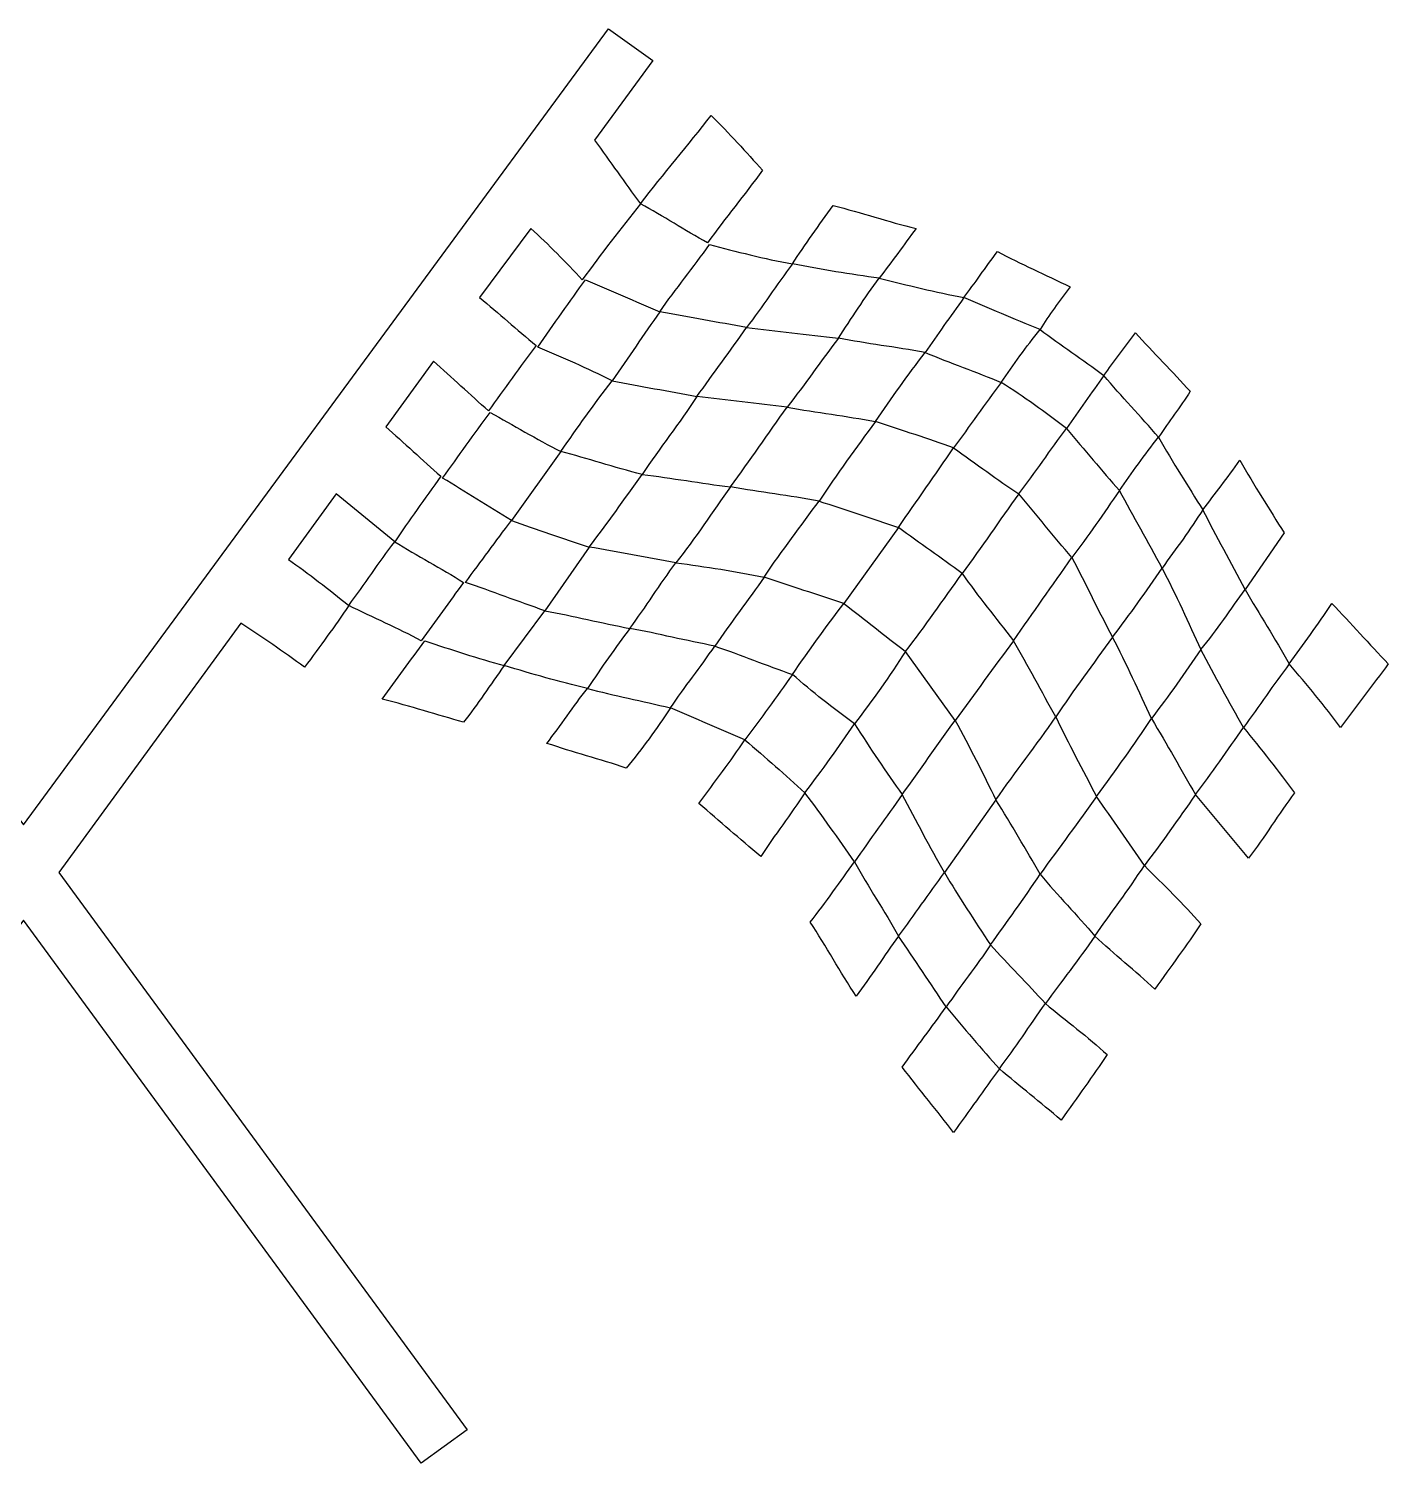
# Model space of a CAD drawing. Header units: centimetres. Extents: x -19.9 to 19.9, y -10.5 to 10.5.
# Drawn here: x 0 to 19.85, y -10.47 to 10.47 of the extents above; entities that cross this region are included whole.
import ezdxf

# ---------------------------------------------------------------- set-up
doc = ezdxf.new("R2010")
doc.units = ezdxf.units.CM
doc.header["$MEASUREMENT"] = 0
doc.layers.add('Layer 1', color=7, linetype='Continuous')

msp = doc.modelspace()

# ---------------------------------------------------------------- linework, layer by layer
at = {"layer": 'Layer 1'}
for points, knots in [([(10.71357, 8.40352), (10.48174, 8.66159), (10.22332, 8.94557), (9.96559, 9.20365), (9.96559, 9.20365), (9.62944, 8.76489), (9.26807, 8.35172), (8.93263, 7.91296), (8.93263, 7.91296), (8.70009, 8.2225), (8.49347, 8.5324), (8.26099, 8.84231), (8.26099, 8.84231), (8.26099, 8.84231), (9.11329, 10.00415), (9.11329, 10.00415), (9.11329, 10.00415), (9.11329, 10.00415), (8.46835, 10.46878), (8.46835, 10.46878), (8.46835, 10.46878), (8.46835, 10.46878), (-0.07703, -1.14889), (-0.07703, -1.14889), (-0.07703, -1.14889), (-0.07703, -1.14889), (-8.46829, 10.31366), (-8.46829, 10.31366), (-8.46829, 10.31366), (-8.46829, 10.31366), (-9.13919, 9.82344), (-9.13919, 9.82344), (-9.13919, 9.82344), (-9.13919, 9.82344), (-8.2876, 8.6616), (-8.2876, 8.6616), (-8.2876, 8.6616), (-8.5194, 8.35172), (-8.72601, 8.06772), (-8.9585, 7.75784), (-8.9585, 7.75784), (-9.29397, 8.17104), (-9.65531, 8.60977), (-9.99077, 9.02297), (-9.99077, 9.02297), (-10.24919, 8.76492), (-10.50761, 8.50648), (-10.74012, 8.2225), (-10.74012, 8.2225), (-10.4817, 7.88703), (-10.19807, 7.52569), (-9.93894, 7.1643), (-9.93894, 7.1643), (-9.60419, 7.37054), (-9.26804, 7.55125), (-8.9585, 7.75784), (-8.9585, 7.75784), (-8.67415, 7.37057), (-8.39055, 7.0092), (-8.10689, 6.64783), (-8.10689, 6.64783), (-7.84778, 6.9059), (-7.61596, 7.13842), (-7.35754, 7.39647), (-7.35754, 7.39647), (-7.35754, 7.39647), (-6.6089, 6.38976), (-6.6089, 6.38976), (-6.6089, 6.38976), (-6.89253, 6.15724), (-7.15164, 5.9251), (-7.40937, 5.69258), (-7.40937, 5.69258), (-7.20276, 5.35711), (-6.97098, 5.04723), (-6.73847, 4.73733), (-6.73847, 4.73733), (-6.45415, 4.96985), (-6.19642, 5.20202), (-5.93731, 5.43451), (-5.93731, 5.43451), (-5.93731, 5.43451), (-5.21457, 4.47926), (-5.21457, 4.47926), (-5.21457, 4.47926), (-5.49892, 4.24674), (-5.78324, 4.01457), (-6.04097, 3.75618), (-6.04097, 3.75618), (-5.80845, 3.44664), (-5.57594, 3.11083), (-5.34416, 2.8013), (-5.34416, 2.8013), (-5.70553, 2.62027), (-6.04097, 2.414), (-6.37715, 2.23297), (-6.37715, 2.23297), (-6.16985, 1.94934), (-5.96395, 1.66502), (-5.75665, 1.38138), (-5.75665, 1.38138), (-5.4219, 1.53616), (-5.06053, 1.71682), (-4.69916, 1.89753), (-4.69916, 1.89753), (-4.49186, 1.58762), (-4.25934, 1.27809), (-4.05347, 0.99408), (-4.05347, 0.99408), (-3.74393, 1.20032), (-3.43366, 1.40694), (-3.12346, 1.63945), (-3.12346, 1.63945), (-3.12346, 1.63945), (-0.59386, -1.84572), (-0.59386, -1.84572), (-0.59386, -1.84572), (-0.59386, -1.84572), (-6.42825, -9.79753), (-6.42825, -9.79753), (-6.42825, -9.79753), (-6.42825, -9.79753), (-5.75663, -10.28809), (-5.75663, -10.28809), (-5.75663, -10.28809), (-5.75663, -10.28809), (-0.077, -2.54289), (-0.077, -2.54289), (-0.077, -2.54289), (-0.077, -2.54289), (5.73148, -10.4688), (5.73148, -10.4688), (5.73148, -10.4688), (5.73148, -10.4688), (6.40238, -9.97821), (6.40238, -9.97821), (6.40238, -9.97821), (6.40238, -9.97821), (0.43841, -1.84571), (0.43841, -1.84571), (0.43841, -1.84571), (0.43841, -1.84571), (3.09824, 1.79422), (3.09824, 1.79422), (3.09824, 1.79422), (3.40778, 1.58761), (3.71731, 1.38136), (4.02759, 1.14885), (4.02759, 1.14885), (4.25942, 1.45873), (4.46669, 1.74273), (4.67256, 2.0523), (4.67256, 2.0523), (5.03393, 1.87159), (5.3953, 1.71681), (5.73145, 1.53615), (5.73145, 1.53615), (5.93732, 1.8201), (6.14465, 2.1041), (6.35052, 2.38808), (6.35052, 2.38808), (6.01577, 2.59467), (5.67962, 2.77535), (5.34418, 2.98194), (5.34418, 2.98194), (5.55079, 3.29148), (5.78328, 3.60138), (6.01577, 3.93719), (6.01577, 3.93719), (5.75666, 4.16934), (5.473, 4.42741), (5.21464, 4.65993), (5.21464, 4.65993), (5.21464, 4.65993), (5.91216, 5.61518), (5.91216, 5.61518), (5.91216, 5.61518), (6.16986, 5.38266), (6.45419, 5.12459), (6.71192, 4.8921), (6.71192, 4.8921), (6.94441, 5.20198), (7.17695, 5.53779), (7.40944, 5.84735), (7.40944, 5.84735), (7.12512, 6.07987), (6.86741, 6.31236), (6.58304, 6.54453), (6.58304, 6.54453), (6.58304, 6.54453), (7.33239, 7.55124), (7.33239, 7.55124), (7.33239, 7.55124), (7.59009, 7.31907), (7.8478, 7.06102), (8.08037, 6.8026), (8.08037, 6.8026), (8.36469, 7.18987), (8.64901, 7.55124), (8.93267, 7.91295), (8.93267, 7.91295), (9.26811, 7.73227), (9.57764, 7.52568), (9.9138, 7.345), (9.9138, 7.345), (10.1715, 7.70637), (10.45582, 8.04181), (10.71357, 8.40352)], [0, 0, 0, 0, 0.01886792, 0.01886792, 0.01886792, 0.01886792, 0.03773585, 0.03773585, 0.03773585, 0.03773585, 0.05660377, 0.05660377, 0.05660377, 0.05660377, 0.0754717, 0.0754717, 0.0754717, 0.0754717, 0.09433962, 0.09433962, 0.09433962, 0.09433962, 0.11320755, 0.11320755, 0.11320755, 0.11320755, 0.13207547, 0.13207547, 0.13207547, 0.13207547, 0.1509434, 0.1509434, 0.1509434, 0.1509434, 0.16981132, 0.16981132, 0.16981132, 0.16981132, 0.18867925, 0.18867925, 0.18867925, 0.18867925, 0.20754717, 0.20754717, 0.20754717, 0.20754717, 0.22641509, 0.22641509, 0.22641509, 0.22641509, 0.24528302, 0.24528302, 0.24528302, 0.24528302, 0.26415094, 0.26415094, 0.26415094, 0.26415094, 0.28301887, 0.28301887, 0.28301887, 0.28301887, 0.30188679, 0.30188679, 0.30188679, 0.30188679, 0.32075472, 0.32075472, 0.32075472, 0.32075472, 0.33962264, 0.33962264, 0.33962264, 0.33962264, 0.35849057, 0.35849057, 0.35849057, 0.35849057, 0.37735849, 0.37735849, 0.37735849, 0.37735849, 0.39622642, 0.39622642, 0.39622642, 0.39622642, 0.41509434, 0.41509434, 0.41509434, 0.41509434, 0.43396226, 0.43396226, 0.43396226, 0.43396226, 0.45283019, 0.45283019, 0.45283019, 0.45283019, 0.47169811, 0.47169811, 0.47169811, 0.47169811, 0.49056604, 0.49056604, 0.49056604, 0.49056604, 0.50943396, 0.50943396, 0.50943396, 0.50943396, 0.52830189, 0.52830189, 0.52830189, 0.52830189, 0.54716981, 0.54716981, 0.54716981, 0.54716981, 0.56603774, 0.56603774, 0.56603774, 0.56603774, 0.58490566, 0.58490566, 0.58490566, 0.58490566, 0.60377358, 0.60377358, 0.60377358, 0.60377358, 0.62264151, 0.62264151, 0.62264151, 0.62264151, 0.64150943, 0.64150943, 0.64150943, 0.64150943, 0.66037736, 0.66037736, 0.66037736, 0.66037736, 0.67924528, 0.67924528, 0.67924528, 0.67924528, 0.69811321, 0.69811321, 0.69811321, 0.69811321, 0.71698113, 0.71698113, 0.71698113, 0.71698113, 0.73584906, 0.73584906, 0.73584906, 0.73584906, 0.75471698, 0.75471698, 0.75471698, 0.75471698, 0.77358491, 0.77358491, 0.77358491, 0.77358491, 0.79245283, 0.79245283, 0.79245283, 0.79245283, 0.81132075, 0.81132075, 0.81132075, 0.81132075, 0.83018868, 0.83018868, 0.83018868, 0.83018868, 0.8490566, 0.8490566, 0.8490566, 0.8490566, 0.86792453, 0.86792453, 0.86792453, 0.86792453, 0.88679245, 0.88679245, 0.88679245, 0.88679245, 0.90566038, 0.90566038, 0.90566038, 0.90566038, 0.9245283, 0.9245283, 0.9245283, 0.9245283, 0.94339623, 0.94339623, 0.94339623, 0.94339623, 0.96226415, 0.96226415, 0.96226415, 0.96226415, 1, 1, 1, 1]), ([(12.75362, -4.68584), (13.01207, -5.02131), (13.26977, -5.33121), (13.50226, -5.64109), (13.50226, -5.64109), (13.73475, -5.33121), (13.94067, -5.0213), (14.17316, -4.71142), (14.17316, -4.71142), (14.4827, -4.96984), (14.76702, -5.20198), (15.07658, -5.46006), (15.07658, -5.46006), (15.30907, -5.12459), (15.54161, -4.81471), (15.74822, -4.50481), (15.74822, -4.50481), (15.46456, -4.24674), (15.15431, -4.01459), (14.84477, -3.75617), (14.84477, -3.75617), (15.0766, -3.44663), (15.33502, -3.1108), (15.56751, -2.77536), (15.56751, -2.77536), (15.85117, -3.03343), (16.16137, -3.29151), (16.44503, -3.5499), (16.44503, -3.5499), (16.67752, -3.21412), (16.91001, -2.90421), (17.11662, -2.59465), (17.11662, -2.59465), (16.85823, -2.3107), (16.57385, -2.0267), (16.29027, -1.74272), (16.29027, -1.74272), (16.54872, -1.40694), (16.7812, -1.07147), (17.03891, -0.70976), (17.03891, -0.70976), (17.29736, -1.01964), (17.55572, -1.32955), (17.81348, -1.63943), (17.81348, -1.63943), (18.04597, -1.32955), (18.25258, -0.99408), (18.48438, -0.68418), (18.48438, -0.68418), (18.25255, -0.37427), (17.99413, -0.03883), (17.7364, 0.27107), (17.7364, 0.27107), (17.96889, 0.58098), (18.17476, 0.89086), (18.4073, 1.20039), (18.4073, 1.20039), (18.665, 0.89085), (18.92411, 0.58097), (19.15594, 0.27107), (19.15594, 0.27107), (19.38843, 0.58098), (19.62026, 0.89086), (19.85275, 1.20039), (19.85275, 1.20039), (19.56914, 1.48437), (19.31072, 1.79427), (19.02706, 2.07825), (19.02706, 2.07825), (18.8205, 1.76834), (18.61391, 1.48439), (18.4073, 1.20039), (18.4073, 1.20039), (18.20069, 1.5621), (17.96889, 1.92347), (17.76161, 2.28484), (17.76161, 2.28484), (17.76161, 2.28484), (18.33025, 3.11087), (18.33025, 3.11087), (18.33025, 3.11087), (18.12298, 3.44668), (17.89043, 3.80805), (17.68456, 4.16939), (17.68456, 4.16939), (17.5039, 3.91134), (17.32319, 3.67883), (17.14253, 3.44668), (17.14253, 3.44668), (16.93592, 3.78212), (16.70343, 4.14349), (16.49684, 4.5052), (16.49684, 4.5052), (16.65228, 4.73735), (16.80638, 4.94396), (16.96182, 5.17647), (16.96182, 5.17647), (16.70343, 5.4601), (16.41979, 5.74442), (16.16135, 6.0284), (16.16135, 6.0284), (16.00657, 5.82181), (15.85113, 5.61523), (15.69703, 5.40861), (15.69703, 5.40861), (15.38681, 5.64113), (15.07656, 5.84737), (14.76702, 6.07988), (14.76702, 6.07988), (14.8959, 6.28647), (15.05134, 6.49308), (15.20612, 6.69932), (15.20612, 6.69932), (14.84475, 6.88035), (14.4827, 7.03513), (14.14795, 7.21581), (14.14795, 7.21581), (13.96729, 6.98329), (13.8118, 6.75115), (13.65702, 6.54454), (13.65702, 6.54454), (13.24382, 6.62193), (12.83133, 6.72522), (12.41813, 6.82852), (12.41813, 6.82852), (12.59884, 7.06104), (12.7795, 7.31908), (12.96021, 7.55126), (12.96021, 7.55126), (12.54701, 7.65455), (12.15974, 7.78378), (11.74654, 7.88704), (11.74654, 7.88704), (11.53993, 7.60306), (11.33405, 7.31909), (11.15268, 7.03511), (11.15268, 7.03511), (10.74019, 7.1125), (10.32699, 7.21579), (9.93901, 7.31909), (9.93901, 7.31909), (9.70718, 6.98331), (9.44882, 6.67374), (9.21627, 6.33794), (9.21627, 6.33794), (8.8549, 6.49307), (8.49353, 6.64782), (8.13219, 6.8026), (8.13219, 6.8026), (7.89965, 6.49306), (7.66716, 6.15725), (7.43533, 5.82179), (7.43533, 5.82179), (7.7967, 5.66666), (8.15807, 5.51191), (8.51946, 5.3312), (8.51946, 5.3312), (8.26101, 4.99539), (8.00331, 4.63402), (7.77082, 4.29858), (7.77082, 4.29858), (7.40945, 4.47926), (7.0733, 4.68585), (6.73852, 4.86653), (6.73852, 4.86653), (6.50603, 4.55665), (6.27349, 4.22118), (6.041, 3.91128), (6.041, 3.91128), (6.37715, 3.70467), (6.7119, 3.49808), (7.04808, 3.29149), (7.04808, 3.29149), (6.81559, 2.98195), (6.60898, 2.69798), (6.37718, 2.38807), (6.37718, 2.38807), (6.76376, 2.25885), (7.15175, 2.10409), (7.5383, 1.97487), (7.5383, 1.97487), (7.5383, 1.97487), (6.94444, 1.17477), (6.94444, 1.17477), (6.94444, 1.17477), (6.55791, 1.27806), (6.16993, 1.40692), (5.78332, 1.53614), (5.78332, 1.53614), (5.57605, 1.25216), (5.37012, 0.96816), (5.16351, 0.68421), (5.16351, 0.68421), (5.57605, 0.58092), (5.96398, 0.45169), (6.35056, 0.3484), (6.35056, 0.3484), (6.55789, 0.60682), (6.73855, 0.8908), (6.94442, 1.17477), (6.94442, 1.17477), (7.35762, 1.04555), (7.74489, 0.94225), (8.15809, 0.83899), (8.15809, 0.83899), (7.95148, 0.58092), (7.77082, 0.29694), (7.56423, 0.03886), (7.56423, 0.03886), (7.9515, -0.09036), (8.33874, -0.19366), (8.72607, -0.32285), (8.72607, -0.32285), (8.95856, -0.0389), (9.16443, 0.2451), (9.37176, 0.55498), (9.37176, 0.55498), (9.73313, 0.4002), (10.0945, 0.2451), (10.45584, 0.09032), (10.45584, 0.09032), (10.24928, -0.21956), (10.01674, -0.5291), (9.78499, -0.839), (9.78499, -0.839), (10.09453, -1.09707), (10.37885, -1.35549), (10.68841, -1.61354), (10.68841, -1.61354), (10.89428, -1.30366), (11.12677, -0.99412), (11.3341, -0.68422), (11.3341, -0.68422), (11.5918, -1.01969), (11.82429, -1.35547), (12.05678, -1.69093), (12.05678, -1.69093), (11.84951, -1.97491), (11.64363, -2.28481), (11.41109, -2.56879), (11.41109, -2.56879), (11.64363, -2.93016), (11.8495, -3.29153), (12.08199, -3.65292), (12.08199, -3.65292), (12.28932, -3.36894), (12.49519, -3.05938), (12.7018, -2.7754), (12.7018, -2.7754), (12.93429, -3.11087), (13.16612, -3.47223), (13.39861, -3.80802), (13.39861, -3.80802), (13.19269, -4.09198), (12.9602, -4.40189), (12.75362, -4.68584)], [0, 0, 0, 0, 0.01538462, 0.01538462, 0.01538462, 0.01538462, 0.03076923, 0.03076923, 0.03076923, 0.03076923, 0.04615385, 0.04615385, 0.04615385, 0.04615385, 0.06153846, 0.06153846, 0.06153846, 0.06153846, 0.07692308, 0.07692308, 0.07692308, 0.07692308, 0.09230769, 0.09230769, 0.09230769, 0.09230769, 0.10769231, 0.10769231, 0.10769231, 0.10769231, 0.12307692, 0.12307692, 0.12307692, 0.12307692, 0.13846154, 0.13846154, 0.13846154, 0.13846154, 0.15384615, 0.15384615, 0.15384615, 0.15384615, 0.16923077, 0.16923077, 0.16923077, 0.16923077, 0.18461538, 0.18461538, 0.18461538, 0.18461538, 0.2, 0.2, 0.2, 0.2, 0.21538462, 0.21538462, 0.21538462, 0.21538462, 0.23076923, 0.23076923, 0.23076923, 0.23076923, 0.24615385, 0.24615385, 0.24615385, 0.24615385, 0.26153846, 0.26153846, 0.26153846, 0.26153846, 0.27692308, 0.27692308, 0.27692308, 0.27692308, 0.29230769, 0.29230769, 0.29230769, 0.29230769, 0.30769231, 0.30769231, 0.30769231, 0.30769231, 0.32307692, 0.32307692, 0.32307692, 0.32307692, 0.33846154, 0.33846154, 0.33846154, 0.33846154, 0.35384615, 0.35384615, 0.35384615, 0.35384615, 0.36923077, 0.36923077, 0.36923077, 0.36923077, 0.38461538, 0.38461538, 0.38461538, 0.38461538, 0.4, 0.4, 0.4, 0.4, 0.41538462, 0.41538462, 0.41538462, 0.41538462, 0.43076923, 0.43076923, 0.43076923, 0.43076923, 0.44615385, 0.44615385, 0.44615385, 0.44615385, 0.46153846, 0.46153846, 0.46153846, 0.46153846, 0.47692308, 0.47692308, 0.47692308, 0.47692308, 0.49230769, 0.49230769, 0.49230769, 0.49230769, 0.50769231, 0.50769231, 0.50769231, 0.50769231, 0.52307692, 0.52307692, 0.52307692, 0.52307692, 0.53846154, 0.53846154, 0.53846154, 0.53846154, 0.55384615, 0.55384615, 0.55384615, 0.55384615, 0.56923077, 0.56923077, 0.56923077, 0.56923077, 0.58461538, 0.58461538, 0.58461538, 0.58461538, 0.6, 0.6, 0.6, 0.6, 0.61538462, 0.61538462, 0.61538462, 0.61538462, 0.63076923, 0.63076923, 0.63076923, 0.63076923, 0.64615385, 0.64615385, 0.64615385, 0.64615385, 0.66153846, 0.66153846, 0.66153846, 0.66153846, 0.67692308, 0.67692308, 0.67692308, 0.67692308, 0.69230769, 0.69230769, 0.69230769, 0.69230769, 0.70769231, 0.70769231, 0.70769231, 0.70769231, 0.72307692, 0.72307692, 0.72307692, 0.72307692, 0.73846154, 0.73846154, 0.73846154, 0.73846154, 0.75384615, 0.75384615, 0.75384615, 0.75384615, 0.76923077, 0.76923077, 0.76923077, 0.76923077, 0.78461538, 0.78461538, 0.78461538, 0.78461538, 0.8, 0.8, 0.8, 0.8, 0.81538462, 0.81538462, 0.81538462, 0.81538462, 0.83076923, 0.83076923, 0.83076923, 0.83076923, 0.84615385, 0.84615385, 0.84615385, 0.84615385, 0.86153846, 0.86153846, 0.86153846, 0.86153846, 0.87692308, 0.87692308, 0.87692308, 0.87692308, 0.89230769, 0.89230769, 0.89230769, 0.89230769, 0.90769231, 0.90769231, 0.90769231, 0.90769231, 0.92307692, 0.92307692, 0.92307692, 0.92307692, 0.93846154, 0.93846154, 0.93846154, 0.93846154, 0.95384615, 0.95384615, 0.95384615, 0.95384615, 0.96923077, 0.96923077, 0.96923077, 0.96923077, 1, 1, 1, 1]), ([(12.41813, 6.82851), (12.21086, 6.54453), (12.00498, 6.23463), (11.82427, 5.95065), (11.82427, 5.95065), (11.35929, 6.00248), (10.92085, 6.05394), (10.48177, 6.10578), (10.48177, 6.10578), (10.7136, 6.41532), (10.92087, 6.72522), (11.15267, 7.0351), (11.15267, 7.0351), (11.56582, 6.95771), (12.00498, 6.88034), (12.41813, 6.82851)], [0, 0, 0, 0, 0.2, 0.2, 0.2, 0.2, 0.4, 0.4, 0.4, 0.4, 0.6, 0.6, 0.6, 0.6, 1, 1, 1, 1]), ([(14.76702, 6.07987), (14.56115, 5.8218), (14.37975, 5.56338), (14.19904, 5.3053), (14.19904, 5.3053), (13.83767, 5.46008), (13.4504, 5.58928), (13.08903, 5.7444), (13.08903, 5.7444), (12.83133, 5.40859), (12.59884, 5.07313), (12.36635, 4.73732), (12.36635, 4.73732), (11.92719, 4.81471), (11.51471, 4.86654), (11.07489, 4.94393), (11.07489, 4.94393), (11.33405, 5.2794), (11.56582, 5.6152), (11.82424, 5.95064), (11.82424, 5.95064), (12.23744, 5.87325), (12.65064, 5.82179), (13.08903, 5.7444), (13.08903, 5.7444), (13.26974, 6.00247), (13.4504, 6.26055), (13.65701, 6.54453), (13.65701, 6.54453), (14.01838, 6.38975), (14.37977, 6.23463), (14.76702, 6.07987)], [0, 0, 0, 0, 0.11111111, 0.11111111, 0.11111111, 0.11111111, 0.22222222, 0.22222222, 0.22222222, 0.22222222, 0.33333333, 0.33333333, 0.33333333, 0.33333333, 0.44444444, 0.44444444, 0.44444444, 0.44444444, 0.55555556, 0.55555556, 0.55555556, 0.55555556, 0.66666667, 0.66666667, 0.66666667, 0.66666667, 0.77777778, 0.77777778, 0.77777778, 0.77777778, 1, 1, 1, 1]), ([(10.48175, 6.10578), (10.24926, 5.76997), (9.99082, 5.43451), (9.75833, 5.0987), (9.75833, 5.0987), (9.75833, 5.0987), (9.75833, 5.0987), (9.75833, 5.0987), (9.75833, 5.0987), (9.34579, 5.17643), (8.93264, 5.25383), (8.51944, 5.33122), (8.51944, 5.33122), (8.75193, 5.66669), (8.98376, 6.00249), (9.21625, 6.33793), (9.21625, 6.33793), (9.65535, 6.26056), (10.06855, 6.18317), (10.48175, 6.10578)], [0, 0, 0, 0, 0.16666667, 0.16666667, 0.16666667, 0.16666667, 0.33333333, 0.33333333, 0.33333333, 0.33333333, 0.5, 0.5, 0.5, 0.5, 0.66666667, 0.66666667, 0.66666667, 0.66666667, 1, 1, 1, 1]), ([(16.49684, 4.50518), (16.29023, 4.24676), (16.10952, 3.98869), (15.92886, 3.73064), (15.92886, 3.73064), (15.67041, 4.01462), (15.41271, 4.32418), (15.15429, 4.63406), (15.15429, 4.63406), (14.92251, 4.32418), (14.68997, 3.98871), (14.45748, 3.67881), (14.45748, 3.67881), (14.14794, 3.8854), (13.83767, 4.11791), (13.50223, 4.35006), (13.50223, 4.35006), (13.24378, 3.96279), (12.9602, 3.57552), (12.70176, 3.18822), (12.70176, 3.18822), (12.31449, 3.31742), (11.92719, 3.44664), (11.53992, 3.57549), (11.53992, 3.57549), (11.79837, 3.96276), (12.08195, 4.35003), (12.36632, 4.73733), (12.36632, 4.73733), (12.75359, 4.60848), (13.14083, 4.47928), (13.50223, 4.35006), (13.50223, 4.35006), (13.73472, 4.65994), (13.96726, 4.99541), (14.19904, 5.30531), (14.19904, 5.30531), (14.53453, 5.09872), (14.84473, 4.86655), (15.15429, 4.63406), (15.15429, 4.63406), (15.335, 4.89213), (15.5164, 5.15055), (15.69706, 5.4086), (15.69706, 5.4086), (15.95476, 5.09872), (16.23913, 4.81472), (16.49684, 4.50518)], [0, 0, 0, 0, 0.07692308, 0.07692308, 0.07692308, 0.07692308, 0.15384615, 0.15384615, 0.15384615, 0.15384615, 0.23076923, 0.23076923, 0.23076923, 0.23076923, 0.30769231, 0.30769231, 0.30769231, 0.30769231, 0.38461538, 0.38461538, 0.38461538, 0.38461538, 0.46153846, 0.46153846, 0.46153846, 0.46153846, 0.53846154, 0.53846154, 0.53846154, 0.53846154, 0.61538462, 0.61538462, 0.61538462, 0.61538462, 0.69230769, 0.69230769, 0.69230769, 0.69230769, 0.76923077, 0.76923077, 0.76923077, 0.76923077, 0.84615385, 0.84615385, 0.84615385, 0.84615385, 1, 1, 1, 1]), ([(11.07489, 4.94394), (10.79128, 4.55667), (10.53286, 4.16937), (10.24926, 3.7821), (10.24926, 3.7821), (9.8101, 3.83393), (9.39696, 3.91132), (8.95854, 3.96278), (8.95854, 3.96278), (9.21624, 4.35005), (9.50057, 4.71142), (9.75835, 5.09872), (9.75835, 5.09872), (9.75835, 5.09872), (9.75835, 5.09872), (9.75835, 5.09872), (9.75835, 5.09872), (10.19811, 5.04723), (10.63653, 4.9954), (11.07489, 4.94394)], [0, 0, 0, 0, 0.16666667, 0.16666667, 0.16666667, 0.16666667, 0.33333333, 0.33333333, 0.33333333, 0.33333333, 0.5, 0.5, 0.5, 0.5, 0.66666667, 0.66666667, 0.66666667, 0.66666667, 1, 1, 1, 1]), ([(7.77083, 4.29859), (8.1581, 4.1953), (8.54534, 4.06607), (8.95857, 3.96278), (8.95857, 3.96278), (8.70012, 3.60141), (8.44176, 3.24004), (8.184, 2.90423), (8.184, 2.90423), (7.79673, 3.03345), (7.40949, 3.16265), (7.04809, 3.2915), (7.04809, 3.2915), (7.04809, 3.2915), (7.77083, 4.29859), (7.77083, 4.29859)], [0, 0, 0, 0, 0.2, 0.2, 0.2, 0.2, 0.4, 0.4, 0.4, 0.4, 0.6, 0.6, 0.6, 0.6, 1, 1, 1, 1]), ([(11.53995, 3.57551), (11.28225, 3.21414), (10.99792, 2.85277), (10.74019, 2.4655), (10.74019, 2.4655), (10.32699, 2.54289), (9.88789, 2.62028), (9.44879, 2.67209), (9.44879, 2.67209), (9.73311, 3.03346), (9.99082, 3.42073), (10.24926, 3.7821), (10.24926, 3.7821), (10.68836, 3.70471), (11.10151, 3.65325), (11.53995, 3.57551)], [0, 0, 0, 0, 0.2, 0.2, 0.2, 0.2, 0.4, 0.4, 0.4, 0.4, 0.6, 0.6, 0.6, 0.6, 1, 1, 1, 1]), ([(5.3442, 2.98197), (5.11166, 2.67209), (4.9051, 2.36218), (4.67256, 2.0523), (4.67256, 2.0523), (4.38895, 2.28479), (4.0787, 2.51728), (3.7951, 2.72355), (3.7951, 2.72355), (3.7951, 2.72355), (4.49191, 3.6788), (4.49191, 3.6788), (4.49191, 3.6788), (4.77622, 3.44666), (5.06054, 3.21415), (5.3442, 2.98197)], [0, 0, 0, 0, 0.2, 0.2, 0.2, 0.2, 0.4, 0.4, 0.4, 0.4, 0.6, 0.6, 0.6, 0.6, 1, 1, 1, 1]), ([(17.76162, 2.28482), (17.55569, 2.00084), (17.34842, 1.69096), (17.11659, 1.40696), (17.11659, 1.40696), (16.93593, 1.79426), (16.75453, 2.20743), (16.54866, 2.5947), (16.54866, 2.5947), (16.31612, 2.25889), (16.08363, 1.92343), (15.82592, 1.58764), (15.82592, 1.58764), (15.61859, 1.97491), (15.43793, 2.36218), (15.23206, 2.74948), (15.23206, 2.74948), (14.94769, 2.33628), (14.66336, 1.94935), (14.37976, 1.53618), (14.37976, 1.53618), (14.58637, 1.17481), (14.79291, 0.78751), (14.99952, 0.42617), (14.99952, 0.42617), (14.7152, 0.01297), (14.40566, -0.3743), (14.12134, -0.7875), (14.12134, -0.7875), (13.94068, -0.40023), (13.73476, -0.01296), (13.52748, 0.37434), (13.52748, 0.37434), (13.26978, 0.01297), (13.01207, -0.3484), (12.75363, -0.70979), (12.75363, -0.70979), (12.52114, -0.3743), (12.28931, -0.03889), (12.05677, 0.32285), (12.05677, 0.32285), (12.31453, 0.65829), (12.57292, 1.01966), (12.80475, 1.3814), (12.80475, 1.3814), (12.80475, 1.3814), (13.52749, 0.37432), (13.52749, 0.37432), (13.52749, 0.37432), (13.52749, 0.37432), (13.52749, 0.37432), (13.52749, 0.37432), (13.52749, 0.37432), (13.52749, 0.37432), (13.52749, 0.37432), (13.52749, 0.37432), (13.52749, 0.37432), (13.81181, 0.76159), (14.09613, 1.14886), (14.37979, 1.53616), (14.37979, 1.53616), (14.12134, 1.8716), (13.86364, 2.18151), (13.63115, 2.51729), (13.63115, 2.51729), (13.91547, 2.90424), (14.17318, 3.29151), (14.4575, 3.67878), (14.4575, 3.67878), (14.7152, 3.36924), (14.97365, 3.05934), (15.23207, 2.74943), (15.23207, 2.74943), (15.46456, 3.05931), (15.69705, 3.39478), (15.92888, 3.73058), (15.92888, 3.73058), (16.13549, 3.34331), (16.34208, 2.98194), (16.54869, 2.59464), (16.54869, 2.59464), (16.75456, 2.87862), (16.96184, 3.16259), (17.14255, 3.4466), (17.14255, 3.4466), (17.34842, 3.05936), (17.5557, 2.67209), (17.76162, 2.28482)], [0, 0, 0, 0, 0.04347826, 0.04347826, 0.04347826, 0.04347826, 0.08695652, 0.08695652, 0.08695652, 0.08695652, 0.13043478, 0.13043478, 0.13043478, 0.13043478, 0.17391304, 0.17391304, 0.17391304, 0.17391304, 0.2173913, 0.2173913, 0.2173913, 0.2173913, 0.26086957, 0.26086957, 0.26086957, 0.26086957, 0.30434783, 0.30434783, 0.30434783, 0.30434783, 0.34782609, 0.34782609, 0.34782609, 0.34782609, 0.39130435, 0.39130435, 0.39130435, 0.39130435, 0.43478261, 0.43478261, 0.43478261, 0.43478261, 0.47826087, 0.47826087, 0.47826087, 0.47826087, 0.52173913, 0.52173913, 0.52173913, 0.52173913, 0.56521739, 0.56521739, 0.56521739, 0.56521739, 0.60869565, 0.60869565, 0.60869565, 0.60869565, 0.65217391, 0.65217391, 0.65217391, 0.65217391, 0.69565217, 0.69565217, 0.69565217, 0.69565217, 0.73913043, 0.73913043, 0.73913043, 0.73913043, 0.7826087, 0.7826087, 0.7826087, 0.7826087, 0.82608696, 0.82608696, 0.82608696, 0.82608696, 0.86956522, 0.86956522, 0.86956522, 0.86956522, 0.91304348, 0.91304348, 0.91304348, 0.91304348, 1, 1, 1, 1]), ([(13.63113, 2.51731), (13.34676, 2.13004), (13.08905, 1.7428), (12.80473, 1.3814), (12.80473, 1.3814), (12.49519, 1.61352), (12.21087, 1.84606), (11.90131, 2.07821), (11.90131, 2.07821), (11.90131, 2.07821), (12.70178, 3.18824), (12.70178, 3.18824), (12.70178, 3.18824), (13.01204, 2.95607), (13.32157, 2.74948), (13.63113, 2.51731)], [0, 0, 0, 0, 0.2, 0.2, 0.2, 0.2, 0.4, 0.4, 0.4, 0.4, 0.6, 0.6, 0.6, 0.6, 1, 1, 1, 1]), ([(9.44879, 2.67209), (9.21625, 2.36221), (9.01038, 2.02674), (8.77789, 1.71684), (8.77789, 1.71684), (8.36469, 1.79426), (7.95149, 1.89755), (7.53826, 1.97491), (7.53826, 1.97491), (7.53826, 1.97491), (8.18395, 2.90426), (8.18395, 2.90426), (8.18395, 2.90426), (8.59717, 2.82685), (9.03559, 2.74948), (9.44879, 2.67209)], [0, 0, 0, 0, 0.2, 0.2, 0.2, 0.2, 0.4, 0.4, 0.4, 0.4, 0.6, 0.6, 0.6, 0.6, 1, 1, 1, 1]), ([(11.90132, 2.07821), (11.64362, 1.74277), (11.38517, 1.3814), (11.15268, 1.04559), (11.15268, 1.04559), (10.76536, 1.17481), (10.40404, 1.32957), (10.01672, 1.45876), (10.01672, 1.45876), (10.24926, 1.79425), (10.50765, 2.13003), (10.7402, 2.4655), (10.7402, 2.4655), (11.12672, 2.33628), (11.51471, 2.20743), (11.90132, 2.07821)], [0, 0, 0, 0, 0.2, 0.2, 0.2, 0.2, 0.4, 0.4, 0.4, 0.4, 0.6, 0.6, 0.6, 0.6, 1, 1, 1, 1]), ([(10.01671, 1.45877), (9.8101, 1.14889), (9.57761, 0.86491), (9.37174, 0.55501), (9.37174, 0.55501), (8.95854, 0.6583), (8.54534, 0.73572), (8.15807, 0.83901), (8.15807, 0.83901), (8.36468, 1.14889), (8.57127, 1.43287), (8.77788, 1.71684), (8.77788, 1.71684), (9.19103, 1.63948), (9.60423, 1.53618), (10.01671, 1.45877)], [0, 0, 0, 0, 0.2, 0.2, 0.2, 0.2, 0.4, 0.4, 0.4, 0.4, 0.6, 0.6, 0.6, 0.6, 1, 1, 1, 1]), ([(16.39317, 0.40022), (16.13547, 0.01295), (15.87776, -0.34842), (15.59341, -0.73569), (15.59341, -0.73569), (15.8259, -1.0715), (16.05839, -1.40696), (16.29022, -1.74277), (16.29022, -1.74277), (16.05839, -2.10414), (15.79997, -2.4396), (15.56748, -2.77539), (15.56748, -2.77539), (15.30903, -2.46551), (15.02545, -2.18153), (14.76701, -1.87163), (14.76701, -1.87163), (15.05133, -1.48436), (15.33499, -1.09709), (15.59341, -0.73569), (15.59341, -0.73569), (15.3868, -0.34842), (15.18021, 0.03885), (14.9995, 0.42615), (14.9995, 0.42615), (15.25726, 0.81305), (15.54158, 1.20035), (15.8259, 1.58762), (15.8259, 1.58762), (16.0318, 1.20035), (16.21252, 0.78752), (16.39317, 0.40022)], [0, 0, 0, 0, 0.11111111, 0.11111111, 0.11111111, 0.11111111, 0.22222222, 0.22222222, 0.22222222, 0.22222222, 0.33333333, 0.33333333, 0.33333333, 0.33333333, 0.44444444, 0.44444444, 0.44444444, 0.44444444, 0.55555556, 0.55555556, 0.55555556, 0.55555556, 0.66666667, 0.66666667, 0.66666667, 0.66666667, 0.77777778, 0.77777778, 0.77777778, 0.77777778, 1, 1, 1, 1]), ([(17.73641, 0.27103), (17.50392, -0.06444), (17.27138, -0.40024), (17.03889, -0.70978), (17.03889, -0.70978), (16.83302, -0.34841), (16.62569, 0.01296), (16.3932, 0.40023), (16.3932, 0.40023), (16.65231, 0.73572), (16.88413, 1.0715), (17.11662, 1.40697), (17.11662, 1.40697), (17.32321, 1.01966), (17.52908, 0.63239), (17.73641, 0.27103)], [0, 0, 0, 0, 0.2, 0.2, 0.2, 0.2, 0.4, 0.4, 0.4, 0.4, 0.6, 0.6, 0.6, 0.6, 1, 1, 1, 1]), ([(12.05676, 0.32286), (11.82427, -0.01295), (11.59178, -0.34841), (11.33408, -0.68422), (11.33408, -0.68422), (11.04976, -0.42577), (10.76538, -0.16773), (10.45585, 0.09032), (10.45585, 0.09032), (10.68839, 0.4002), (10.92088, 0.71011), (11.15271, 1.04557), (11.15271, 1.04557), (11.43628, 0.78752), (11.74653, 0.555), (12.05676, 0.32286)], [0, 0, 0, 0, 0.2, 0.2, 0.2, 0.2, 0.4, 0.4, 0.4, 0.4, 0.6, 0.6, 0.6, 0.6, 1, 1, 1, 1]), ([(13.37338, -1.84569), (13.14089, -2.1556), (12.93428, -2.4655), (12.70179, -2.77538), (12.70179, -2.77538), (12.49518, -2.41401), (12.26269, -2.0523), (12.05676, -1.69093), (12.05676, -1.69093), (12.2893, -1.35546), (12.52113, -1.04558), (12.75362, -0.7098), (12.75362, -0.7098), (12.9602, -1.09706), (13.1661, -1.48433), (13.37338, -1.84569)], [0, 0, 0, 0, 0.2, 0.2, 0.2, 0.2, 0.4, 0.4, 0.4, 0.4, 0.6, 0.6, 0.6, 0.6, 1, 1, 1, 1]), ([(14.76702, -1.8716), (14.53453, -2.23297), (14.27683, -2.56878), (14.04428, -2.90422), (14.04428, -2.90422), (13.81179, -2.54288), (13.5793, -2.20741), (13.37338, -1.84567), (13.37338, -1.84567), (13.37338, -1.84567), (14.12136, -0.7875), (14.12136, -0.7875), (14.12136, -0.7875), (14.35382, -1.14889), (14.56114, -1.51025), (14.76702, -1.8716)], [0, 0, 0, 0, 0.2, 0.2, 0.2, 0.2, 0.4, 0.4, 0.4, 0.4, 0.6, 0.6, 0.6, 0.6, 1, 1, 1, 1]), ([(14.84475, -3.7562), (14.61226, -4.09198), (14.40565, -4.40189), (14.17316, -4.71145), (14.17316, -4.71145), (13.91546, -4.42747), (13.65701, -4.11791), (13.39859, -3.808), (13.39859, -3.808), (13.60592, -3.49812), (13.83769, -3.21414), (14.04428, -2.90424), (14.04428, -2.90424), (14.30199, -3.18822), (14.58636, -3.47219), (14.84475, -3.7562)], [0, 0, 0, 0, 0.2, 0.2, 0.2, 0.2, 0.4, 0.4, 0.4, 0.4, 0.6, 0.6, 0.6, 0.6, 1, 1, 1, 1])]:
    msp.add_open_spline(points, degree=3, knots=knots, dxfattribs=at)

doc.saveas('drawing.dxf')
